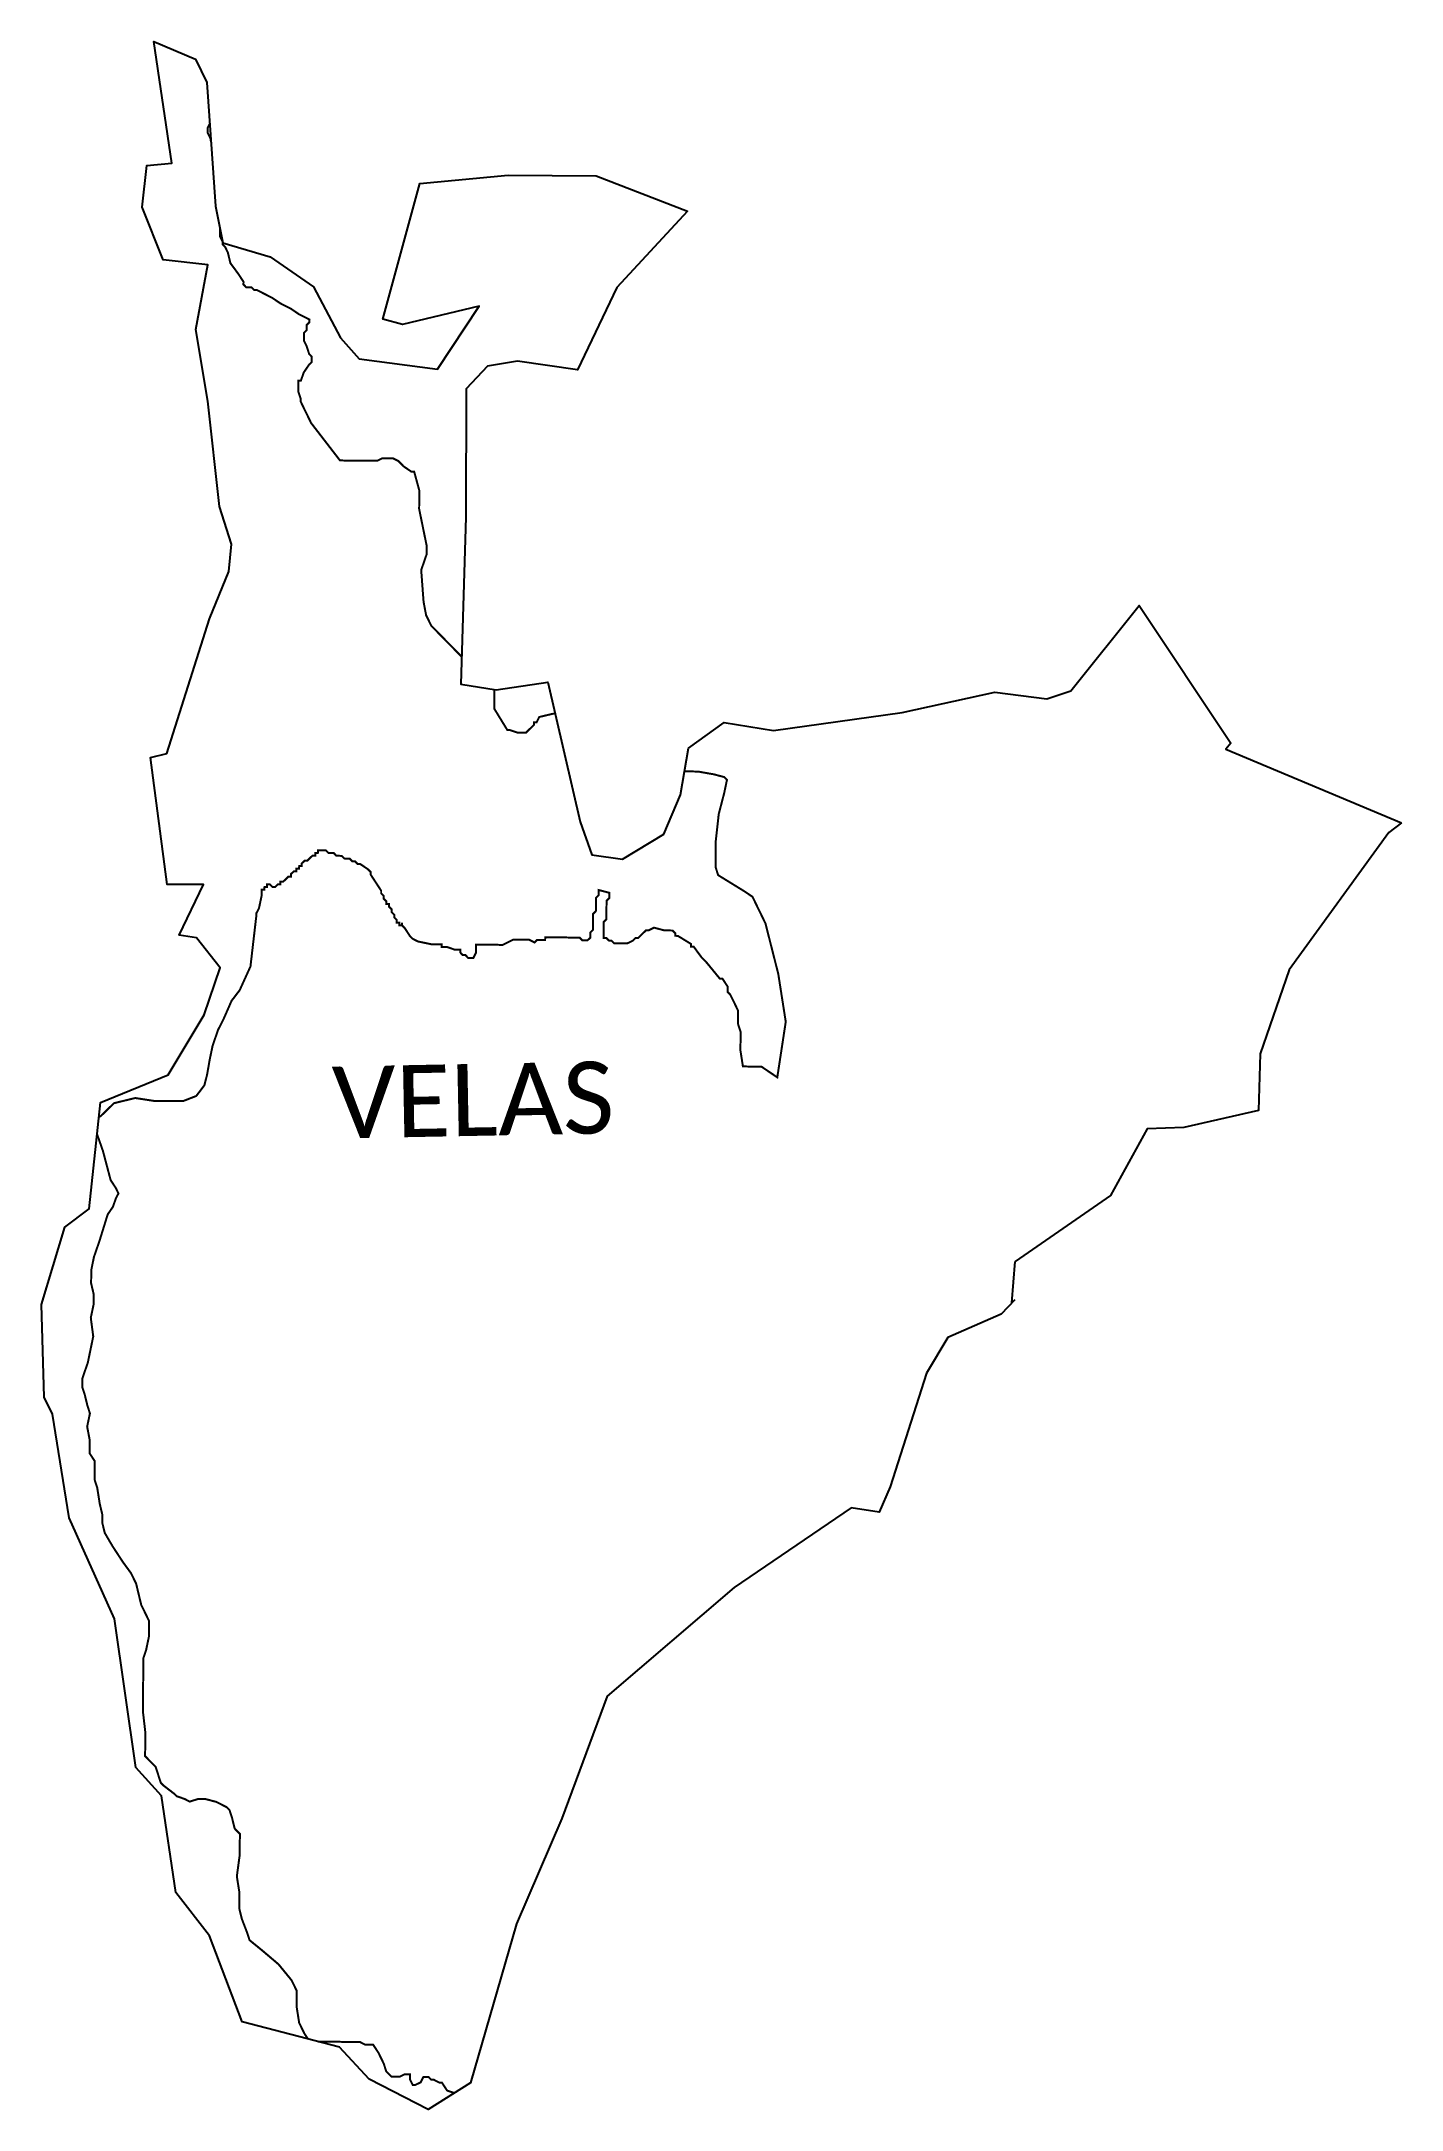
# Model space of a CAD drawing. Header units: metres. Extents: x 291233 to 293289, y 1984633 to 1987758.
import ezdxf

# ---------------------------------------------------------------- set-up
doc = ezdxf.new("R2010")
doc.units = ezdxf.units.M
for name, color, linetype in [('HAZARDS LINE', 1, 'Continuous'), ('village', 3, 'Continuous'), ('VILLAGE NAME', 250, 'Continuous')]:
    doc.layers.add(name, color=color, linetype=linetype)
doc.styles.get("Standard").update_dxf_attribs({"font": 'simplex.shx'})

msp = doc.modelspace()

# ---------------------------------------------------------------- linework, layer by layer
at = {"layer": 'HAZARDS LINE', "lineweight": 18, "const_width": 3.01}
for points in [[(291488, 1987633.3), (291485, 1987627.3), (291484.9, 1987619.3), (291488.9, 1987611.2), (291489.9, 1987605.5)], [(291503.6, 1987474.2), (291503.5, 1987462.8), (291507.5, 1987454.7), (291507.4, 1987450.7), (291511.4, 1987446.7), (291515.3, 1987438.6), (291519.2, 1987422.5), (291531.1, 1987406.4), (291539, 1987394.3), (291538.9, 1987390.3), (291542.9, 1987386.2), (291550.9, 1987386.2), (291554.9, 1987382.1), (291558.9, 1987382.1), (291566.9, 1987378), (291574.9, 1987373.9), (291582.8, 1987369.8), (291594.8, 1987361.7), (291610.7, 1987353.6), (291622.7, 1987345.4), (291638.7, 1987337.3), (291638.6, 1987333.3), (291634.6, 1987329.3), (291634.5, 1987321.3), (291630.5, 1987317.3), (291630.3, 1987305.3), (291634.3, 1987297.2), (291638.2, 1987285.2), (291642.2, 1987281.1), (291642.1, 1987273.1), (291638, 1987269.1), (291629.9, 1987257.2), (291625.8, 1987245.2), (291621.8, 1987245.2), (291621.6, 1987229.2), (291625.5, 1987217.1), (291625.5, 1987213.1), (291641.2, 1987180.9), (291684.8, 1987124.4), (291740.9, 1987123.9), (291749, 1987127.8), (291765, 1987127.6), (291773, 1987123.6), (291777, 1987119.5), (291780.9, 1987115.5), (291792.9, 1987107.3), (291796.9, 1987107.3), (291804.6, 1987079.2), (291804.4, 1987051.1), (291815.9, 1986994.9), (291815.8, 1986982.9), (291811.7, 1986970.9), (291807.5, 1986958.9), (291811.1, 1986910.7), (291814.9, 1986890.7), (291822.8, 1986874.6), (291868.6, 1986827.9)], [(291918.6, 1986778.3), (291918.1, 1986777.5), (291917.9, 1986749.4), (291937.6, 1986717.2), (291941.6, 1986717.1), (291953.6, 1986713), (291965.6, 1986712.9), (291977.8, 1986724.8), (291977.8, 1986728.8), (291981.8, 1986728.8), (291985.9, 1986736.8), (292009.5, 1986742.4)], [(292205.3, 1986654.6), (292225.6, 1986654.4), (292249.6, 1986650.2), (292265.6, 1986646), (292269.6, 1986642), (292265.4, 1986622), (292257.1, 1986590), (292252.7, 1986549.9), (292252.4, 1986509.8), (292256.3, 1986497.8), (292296.1, 1986473.3), (292308.1, 1986465.2), (292327.7, 1986425), (292347.1, 1986348.6), (292358.4, 1986276.3), (292345.6, 1986192.3), (292321.7, 1986208.5), (292293.7, 1986208.8), (292289.9, 1986232.9), (292290.2, 1986260.9), (292286.3, 1986273), (292286.4, 1986293), (292282.5, 1986301.1), (292278.6, 1986309.1), (292274.6, 1986317.2), (292270.7, 1986321.2), (292270.7, 1986329.3), (292262.8, 1986341.4), (292258.8, 1986341.4), (292239, 1986365.6), (292235, 1986369.7), (292231.1, 1986373.7), (292219.2, 1986389.9), (292215.2, 1986389.9), (292215.2, 1986393.9), (292195.3, 1986406.1), (292191.3, 1986406.2), (292191.3, 1986410.2), (292187.3, 1986414.2), (292175.3, 1986414.3), (292159.3, 1986418.5), (292151.3, 1986414.5), (292147.3, 1986414.6), (292135.1, 1986402.7), (292131.1, 1986402.7), (292127.1, 1986398.7), (292119, 1986394.8), (292099, 1986395), (292095, 1986399), (292091, 1986399.1), (292087, 1986403.1), (292083, 1986403.1), (292083.3, 1986427.2), (292087.3, 1986431.2), (292087.6, 1986459.2), (292091.6, 1986463.2), (292091.7, 1986471.2), (292075.7, 1986475.4), (292075.6, 1986467.4), (292071.6, 1986463.4), (292071.4, 1986443.3), (292067.3, 1986439.4), (292067.1, 1986415.3), (292063.1, 1986411.3), (292063, 1986403.3), (292058.9, 1986399.4), (292050.9, 1986399.4), (292047, 1986403.5), (291994.9, 1986403.9), (291994.8, 1986399.9), (291982.8, 1986400.1), (291978.8, 1986396.1), (291970.8, 1986400.2), (291946.7, 1986400.4), (291930.6, 1986392.5), (291890.5, 1986392.9), (291890.4, 1986380.9), (291886.4, 1986372.9), (291878.3, 1986372.9), (291874.4, 1986377), (291870.4, 1986377), (291866.4, 1986381.1), (291866.4, 1986385.1), (291858.4, 1986385.2), (291846.4, 1986389.3), (291838.4, 1986389.3), (291838.4, 1986393.4), (291822.4, 1986393.5), (291802.4, 1986397.7), (291794.4, 1986401.8), (291790.5, 1986405.8), (291782.6, 1986417.9), (291778.6, 1986422), (291778.6, 1986426), (291778.6, 1986422), (291774.6, 1986422), (291774.6, 1986426), (291770.6, 1986426), (291770.6, 1986430.1), (291766.7, 1986434.1), (291766.7, 1986438.1), (291762.7, 1986442.2), (291762.8, 1986446.2), (291758.8, 1986450.2), (291758.8, 1986454.2), (291754.8, 1986454.3), (291754.9, 1986458.3), (291750.9, 1986462.3), (291750.9, 1986466.3), (291747, 1986470.4), (291747, 1986474.4), (291731.2, 1986498.6), (291731.2, 1986502.6), (291727.2, 1986506.6), (291715.3, 1986514.7), (291711.3, 1986514.8), (291707.3, 1986518.8), (291703.3, 1986518.9), (291699.3, 1986522.9), (291691.3, 1986523), (291687.4, 1986527), (291679.3, 1986527.1), (291675.4, 1986531.1), (291667.4, 1986531.2), (291663.4, 1986535.3), (291651.4, 1986535.4), (291651.3, 1986531.4), (291647.3, 1986531.4), (291647.3, 1986527.4), (291643.3, 1986527.4), (291639.2, 1986523.5), (291635.2, 1986519.5), (291631.2, 1986519.5), (291627.1, 1986515.6), (291627.1, 1986511.5), (291623.1, 1986511.6), (291623, 1986507.6), (291619, 1986507.6), (291619, 1986503.6), (291615, 1986503.6), (291610.9, 1986499.7), (291610.9, 1986495.7), (291606.9, 1986495.7), (291598.8, 1986487.8), (291594.8, 1986487.8), (291594.8, 1986483.8), (291590.8, 1986483.8), (291586.7, 1986479.8), (291582.7, 1986479.9), (291578.7, 1986483.9), (291574.7, 1986484), (291574.7, 1986480), (291570.7, 1986480), (291570.6, 1986476), (291566.6, 1986476), (291566.6, 1986468), (291562.4, 1986448), (291558.3, 1986440), (291558.3, 1986436), (291549.5, 1986359.9), (291533.2, 1986324), (291521, 1986308.1), (291508.7, 1986280.1), (291500.6, 1986264.2), (291492.3, 1986240.2), (291488.1, 1986220.2), (291483.9, 1986196.2), (291479.8, 1986180.2), (291467.6, 1986164.2), (291447.5, 1986156.4), (291403.4, 1986156.8), (291375.4, 1986161.1), (291343.2, 1986153.3), (291327.1, 1986137.5), (291323, 1986133.5), (291320.7, 1986132.7)], [(291317.8, 1986106.1), (291326.5, 1986081.3), (291338.2, 1986037.1), (291346.1, 1986025), (291350, 1986017), (291345.9, 1986009), (291341.8, 1985997), (291333.7, 1985985.1), (291321.3, 1985945.1), (291313, 1985921.1), (291308.9, 1985901.1), (291308.7, 1985881.1), (291312.5, 1985865), (291312.4, 1985849), (291308.2, 1985829), (291311.9, 1985800.9), (291303.6, 1985760.8), (291299.4, 1985748.9), (291295.3, 1985736.9), (291295.2, 1985724.8), (291299.1, 1985712.8), (291303, 1985696.7), (291306.9, 1985684.6), (291302.7, 1985664.6), (291306.5, 1985644.6), (291306.3, 1985624.5), (291314.2, 1985612.4), (291314, 1985584.4), (291317.9, 1985572.3), (291321.7, 1985548.2), (291325.5, 1985532.1), (291325.4, 1985520.1), (291329.3, 1985504), (291341.1, 1985483.9), (291356.9, 1985459.7), (291368.8, 1985443.5), (291376.7, 1985427.4), (291384.4, 1985395.3), (291396.2, 1985371.1), (291396, 1985347.1), (291391.8, 1985327.1), (291387.7, 1985315.1), (291386.9, 1985234.9), (291390.6, 1985202.8), (291390.3, 1985166.7), (291406.2, 1985150.6), (291410.1, 1985138.5), (291414, 1985126.4), (291418, 1985122.4), (291433.9, 1985110.2), (291437.9, 1985106.2), (291449.8, 1985102.1), (291457.8, 1985098), (291469.9, 1985101.9), (291481.9, 1985101.8), (291497.9, 1985097.6), (291513.9, 1985089.4), (291517.8, 1985085.4), (291521.7, 1985073.3), (291525.6, 1985057.3), (291533.5, 1985049.2), (291533.2, 1985017.1), (291528.9, 1984985.1), (291532.7, 1984961), (291532.5, 1984936.9), (291536.4, 1984920.9), (291544.2, 1984900.7), (291548.1, 1984888.7), (291568, 1984872.5), (291591.9, 1984852.2), (291611.7, 1984828), (291619.5, 1984811.9), (291619.3, 1984787.8), (291623.1, 1984763.7), (291631, 1984747.6), (291636.4, 1984739.3)], [(291651.2, 1984735.4), (291715, 1984734.8), (291723, 1984730.7), (291735, 1984730.6), (291742.9, 1984718.5), (291750.8, 1984702.4), (291754.7, 1984690.4), (291762.7, 1984682.3), (291774.7, 1984682.2), (291782.7, 1984686.1), (291790.7, 1984686), (291790.7, 1984678), (291794.6, 1984670), (291798.6, 1984669.9), (291806.7, 1984673.9), (291810.7, 1984681.8), (291818.8, 1984681.8), (291822.7, 1984677.7), (291826.7, 1984677.7), (291834.7, 1984673.6), (291838.7, 1984673.6), (291846.6, 1984661.5), (291857.6, 1984657.7)]]:
    msp.add_lwpolyline(points, dxfattribs=at)
at = {"layer": 'village', "flags": 128}
msp.add_lwpolyline([(292700.1, 1985851.4), (292705.2, 1985914.3)], dxfattribs=at)
at = {"layer": 'village', "color": 3, "true_color": 0x00ff00}
for points in [[(292704.5, 1985856, 0), (292683.7, 1985834.4, 0), (292603.4, 1985799.1, 0), (292570.9, 1985745.4, 0), (292516.4, 1985573.5, 0), (292499.4, 1985535.5, 0), (292457.2, 1985542, 0), (292280.4, 1985421.6, 0), (292088.6, 1985257.6, 0), (292020.1, 1985072.3, 0), (291951.4, 1984913.2, 0), (291881.8, 1984673, 0), (291817.8, 1984632.6, 0), (291728.9, 1984678.7, 0), (291684.2, 1984726.8, 0), (291537.2, 1984765.3, 0), (291487.5, 1984895, 0), (291436.6, 1984960.9, 0), (291415.3, 1985106.6, 0), (291376.3, 1985149.6, 0), (291343.8, 1985374.4, 0), (291275.6, 1985526.8, 0), (291250.4, 1985683.2, 0), (291237.9, 1985708.9, 0), (291233.5, 1985849.1, 0), (291268.8, 1985966, 0), (291305.7, 1985993.7, 0), (291323, 1986154.1, 0), (291424.9, 1986196.2, 0), (291479.7, 1986286.6, 0), (291503.7, 1986357.9, 0), (291467.9, 1986403.3, 0), (291441.9, 1986407.4, 0), (291478.5, 1986483.5, 0), (291423.6, 1986483.9, 0), (291398.4, 1986675.7, 0), (291423.1, 1986681.6, 0), (291487.8, 1986885.3, 0), (291516.9, 1986956.7, 0), (291520.7, 1986997.7, 0), (291502.6, 1987054.7, 0), (291485, 1987213.9, 0), (291467.1, 1987322.3, 0), (291485.2, 1987419.8, 0), (291417.7, 1987427.6, 0), (291385.8, 1987507, 0), (291393.1, 1987569.9, 0), (291430.6, 1987573.8, 0), (291403.4, 1987757.6, 0), (291466.6, 1987730.8, 0), (291483.8, 1987695.7, 0), (291496.6, 1987508.8, 0), (291507.9, 1987453.2, 0), (291579.3, 1987432, 0), (291644.8, 1987386.7, 0), (291685.3, 1987309.5, 0), (291713.9, 1987278.2, 0), (291832, 1987262.5, 0), (291895.2, 1987357.4, 0), (291779, 1987330, 0), (291749.5, 1987338, 0), (291805.3, 1987543, 0), (291938.7, 1987555.5, 0), (292071.9, 1987554.7, 0), (292210, 1987501.1, 0), (292103.2, 1987385.6, 0), (292043.7, 1987261.1, 0), (291953.1, 1987274.4, 0), (291907.6, 1987266.8, 0), (291875.4, 1987232.8, 0), (291875, 1987038.8, 0), (291867.4, 1986786.5, 0), (291921, 1986778, 0), (291998.7, 1986789.3, 0), (292047.6, 1986578.5, 0), (292065.6, 1986528.7, 0), (292111.5, 1986522.2, 0), (292174, 1986560, 0), (292199.2, 1986619.1, 0), (292211.4, 1986689.8, 0), (292265.1, 1986728.3, 0), (292340.1, 1986716.3, 0), (292534.1, 1986743.4, 0), (292674.5, 1986774.4, 0), (292752.7, 1986764.3, 0), (292789.2, 1986776.1, 0), (292892.6, 1986905.5, 0), (293030.8, 1986697.2, 0), (293023.2, 1986688.1, 0), (293289.1, 1986576.8, 0)], [(293289.1, 1986576.8, 0), (293269.7, 1986562.1, 0), (293119.3, 1986354.8, 0), (293075.3, 1986227.8, 0), (293072.8, 1986142.2, 0), (292960.1, 1986116.4, 0), (292904.7, 1986114.7, 0), (292848.9, 1986013.7, 0), (292705.2, 1985914.3, 0)]]:
    msp.add_polyline3d(points, dxfattribs=at)

# ---------------------------------------------------------------- texts
at = {"layer": 'VILLAGE NAME', "insert": (291671.9, 1986208.5), "char_height": 108.748, "attachment_point": 1, "rotation": 1.1028}
msp.add_mtext_dynamic_manual_height_columns('{\\fCalibri|b0|i0|c0|p34;VELAS}', width=1571.314, gutter_width=543.7, heights=[0], dxfattribs=at)

doc.saveas('drawing.dxf')
